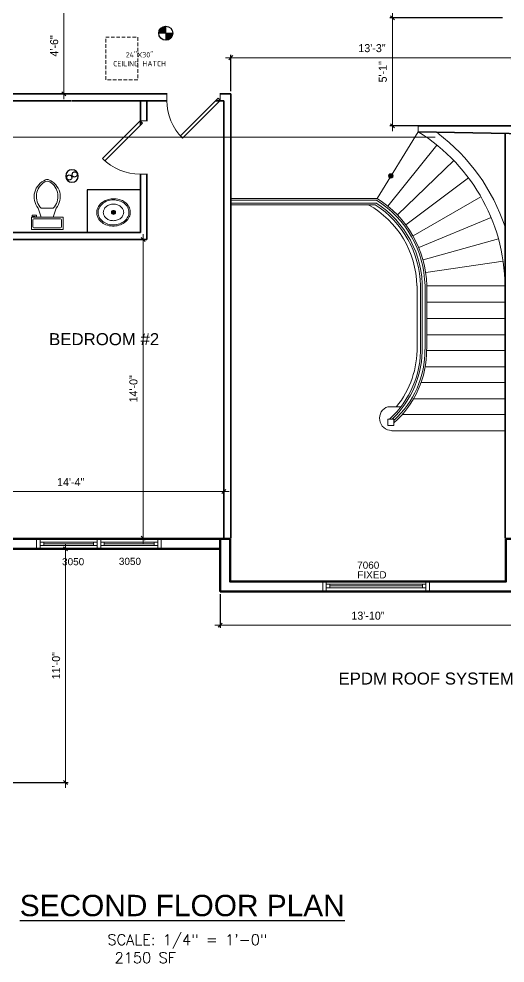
# Model space of a CAD drawing. Extents: x 4834 to 12794, y 1436 to 32221.
# Drawn here: x 7733 to 8006, y 1436 to 1967 of the extents above; entities that cross this region are included whole.
import ezdxf

# ---------------------------------------------------------------- set-up
doc = ezdxf.new("R2010")
doc.units = 0
doc.header["$LTSCALE"] = 8
doc.header["$MEASUREMENT"] = 0
doc.linetypes.add('Hidden (½x)', pattern=[0.1875, 0.125, -0.0625])
doc.layers.get('0').update_dxf_attribs({"lineweight": 9})
doc.layers.get('DefPoints').update_dxf_attribs({"color": 17})
for name, color, linetype in [('1-N-FRAMING-TXT', 4, 'Continuous'), ('A-WALLS.', 7, 'Continuous'), ('Electrical - New', 3, 'Continuous'), ('WALLELEV1-2', 7, 'Continuous')]:
    doc.layers.add(name, color=color, linetype=linetype)
for name, color, linetype, lineweight in [('A-stairs', 30, 'Continuous', 13), ('A-Wall-New', 1, 'Continuous', 50), ('A-Wall-Partition', 3, 'Continuous', 35), ('A-windoor', 2, 'Continuous', 13), ('Details', 2, 'Continuous', 15), ('DIM', 8, 'Continuous', 5), ('DIMENSION', 9, 'Continuous', 9), ('door', 43, 'Continuous', 13), ('hatch', 8, 'Continuous', 13), ('HATCH 2', 56, 'Continuous', 5), ('TEXT', 6, 'Continuous', 25)]:
    doc.layers.add(name, color=color, linetype=linetype, lineweight=lineweight)
doc.styles.add('ARCHITXT', font='ARCHITXT.SHX', dxfattribs={"height": 2})
doc.styles.add('DIM60', font='romans.shx', dxfattribs={"height": 6})
doc.styles.get("Standard").update_dxf_attribs({"font": 'stylu.ttf'})
doc.styles.add('TITLE', font='arial.ttf', dxfattribs={"height": 12})
doc.dimstyles.new('Forum 24', dxfattribs={"dimscale": 24, "dimtxt": 0.1875, "dimasz": 0.09375, "dimexe": 0.0625, "dimexo": 0.0625, "dimgap": 0.125, "dimtad": 1, "dimdec": 4, "dimrnd": 1, "dimzin": 7, "dimdsep": 46, "dimlunit": 4, "dimtxsty": 'Standard', "dimblk": 'OBLIQUE', "dimblk1": 'DIMTICK', "dimblk2": 'OBLIQUE', "dimcen": -0.0625, "dimdle": 0.125, "dimclrd": 256, "dimclre": 256, "dimclrt": 256, "dimadec": 0, "dimazin": 0, "dimtfac": 1, "dimtdec": 4, "dimtmove": 1, "dimatfit": 3, "dimfxl": 0.0625, "dimtvp": 1.2, "dimfrac": 2, "dimtolj": 1, "dimtzin": 7, "dimlwd": 13, "dimarcsym": 0})

# ---------------------------------------------------------------- blocks, each defined once
blk = doc.blocks.new('*U153')
for p, q in [((-18, 0), (14, 0)), ((-18, -3.75), (-18, -1.75)), ((-18, -1.75), (14, -1.75)), ((14, -3.75), (-18, -3.75)), ((-16, -1.75), (-16, -3.75)), ((12, -2.75), (-16, -2.75)), ((12, -1.75), (12, -3.75)), ((14, -1.75), (14, -3.75)), ((-18, -5.5), (14, -5.5))]:
    blk.add_line(p, q)
blk.add_lwpolyline([(-18, -5.5), (-20, -5.5), (-20, 0), (-18, 0)], close=True)
at = {"extrusion": (0, 0, -1)}
blk.add_lwpolyline([(-14, -5.5), (-16, -5.5), (-16, 0), (-14, 0)], close=True, dxfattribs=at)
blk = doc.blocks.new('_Oblique')
at = {"color": 0, "linetype": 'ByBlock', "lineweight": -2}
blk.add_line((-0.5, -0.5), (0.5, 0.5), dxfattribs=at)
blk = doc.blocks.new('*D449')
at = {"layer": 'DefPoints', "color": 0, "transparency": 16777216}
for p in [(7846.41, 1645.17), (8012.41, 1645.17), (7846.41, 1626.14)]:
    blk.add_point(p, dxfattribs=at)
at = {"layer": 'DIMENSION', "lineweight": -2, "transparency": 16777216}
for p, q in [((7846.41, 1643.67), (7846.41, 1624.64)), ((8012.41, 1643.67), (8012.41, 1624.64))]:
    blk.add_line(p, q, dxfattribs=at)
at = {"layer": 'DIMENSION', "lineweight": 13, "transparency": 16777216}
blk.add_line((8015.41, 1626.14), (7843.41, 1626.14), dxfattribs=at)
at = {"layer": 'DIMENSION', "lineweight": 13, "transparency": 16777216, "xscale": 2.25, "yscale": 2.25, "zscale": 2.25}
for p, rotation in [((7846.41, 1626.14), 180.0005007313226), ((8012.41, 1626.14), 0.00050073132264572)]:
    blk.add_blockref('_Oblique', p, dxfattribs=dict(at, rotation=rotation))
at = {"layer": 'DIMENSION', "transparency": 16777216, "insert": (7929.41, 1631.49), "char_height": 4.5, "attachment_point": 5, "rotation": 0.0005}
blk.add_mtext('\\A1;13\'-10"', dxfattribs=at)
blk = doc.blocks.new('DIMTICK')
for p, q in [((-1, 0), (1, 0)), ((0, 1), (0, -1))]:
    blk.add_line(p, q)
at = {"const_width": 0.141}
blk.add_lwpolyline([(0.71, 0.71), (-0.71, -0.71)], dxfattribs=at)
blk = doc.blocks.new('Toilet - top')
for p, q in [((9.5, -6), (9.5, -2)), ((-10, -8.5), (-8, -8.5)), ((-10, -9.5), (-10, -8.5)), ((-7, -9.5), (-10, -9.5)), ((-8, -8.5), (-8, -8)), ((-7, -8), (-7, -9.5)), ((-4, -8), (-6, -14)), ((4, -8), (6, -14)), ((4, -14), (-4, -14))]:
    blk.add_line(p, q)
blk.add_lwpolyline([(10.5, -8), (10.5, 0), (-10.5, 0), (-10.5, -8)], close=True)
for points in [[(-9.5, -2), (-9.5, -6)], [(8.5, -1), (-8.5, -1)], [(-8.5, -7), (8.5, -7)]]:
    blk.add_lwpolyline(points)
for centre, radius, start, end in [((-8.62, -1.88), 0.884, 81.8699, 188.1301), ((-8.62, -6.12), 0.884, 171.8699, 278.1301), ((8.62, -1.88), 0.884, 351.8699, 98.1301), ((8.62, -6.12), 0.884, 261.8699, 8.1301), ((3.52, -21.58), 12.17, 141.46911, 247.97143), ((4.2, -21.82), 11.33, 136.36773, 238.94682), ((-3.52, -21.58), 12.17, 292.02843, 38.53071), ((-4.2, -21.82), 11.33, 301.05301, 43.63209), ((0, -27.88), 4, 245.73182, 294.26817), ((0, -29), 4, 254.86053, 285.13947)]:
    blk.add_arc(centre, radius, start, end)
blk = doc.blocks.new('Sink - Oval top')
for p, q in [((-1, 0), (1, 0)), ((0, 1), (0, -1))]:
    blk.add_line(p, q)
at = {"linetype": 'Continuous'}
for points in [[(-12.23, 0.39, 0.117634), (-11.46, -3.36, 0.104469), (-8.88, -6.8, 0.090016), (-5.08, -9.07, 0.08192), (-0.32, -10.02, 0.08192), (4.49, -9.38, 0.090016), (8.42, -7.36, 0.104469), (11.22, -4.09, 0.117634), (12.23, -0.39, 0.117634), (11.46, 3.36, 0.104469), (8.88, 6.8, 0.090016), (5.08, 9.07, 0.08192), (0.32, 10.02, 0.08192), (-4.49, 9.38, 0.090016), (-8.42, 7.36, 0.104469), (-11.22, 4.09, 0.117634)], [(-11.29, 0.16, 0.118622), (-10.52, -3.25, 0.104678), (-8.07, -6.36, 0.089562), (-4.54, -8.37, 0.081185), (-0.13, -9.15, 0.081185), (4.3, -8.49, 0.089562), (7.89, -6.58, 0.104678), (10.42, -3.55, 0.118622), (11.29, -0.16, 0.118622), (10.52, 3.25, 0.104678), (8.07, 6.36, 0.089562), (4.54, 8.37, 0.081185), (0.13, 9.15, 0.081185), (-4.3, 8.49, 0.089562), (-7.89, 6.58, 0.104678), (-10.42, 3.55, 0.118622)], [(-7.42, 0.08, 0.118283), (-6.91, -2.17, 0.104607), (-5.29, -4.21, 0.089718), (-2.97, -5.53, 0.081436), (-0.07, -6.04, 0.081436), (2.84, -5.59, 0.089718), (5.2, -4.33, 0.104607), (6.86, -2.32, 0.118283), (7.42, -0.08, 0.118283), (6.91, 2.17, 0.104607), (5.29, 4.21, 0.089718), (2.97, 5.53, 0.081436), (0.07, 6.04, 0.081436), (-2.84, 5.59, 0.089718), (-5.2, 4.33, 0.104607), (-6.86, 2.32, 0.118283)]]:
    blk.add_lwpolyline(points, format="xyb", close=True, dxfattribs=at)
for radius in [1.5, 1]:
    blk.add_circle((0, 0), radius)
blk = doc.blocks.new('*U183')
for p, q in [((-42, 0), (14, 0)), ((-42, -3.75), (-42, -1.75)), ((-42, -1.75), (14, -1.75)), ((14, -3.75), (-42, -3.75)), ((-40, -1.75), (-40, -3.75)), ((12, -2.75), (-40, -2.75)), ((12, -1.75), (12, -3.75)), ((14, -1.75), (14, -3.75)), ((-42, -5.5), (14, -5.5))]:
    blk.add_line(p, q)
blk.add_lwpolyline([(-42, -5.5), (-44, -5.5), (-44, 0), (-42, 0)], close=True)
at = {"extrusion": (0, 0, -1)}
blk.add_lwpolyline([(-14, -5.5), (-16, -5.5), (-16, 0), (-14, 0)], close=True, dxfattribs=at)
blk = doc.blocks.new('*D464')
at = {"layer": 'DefPoints', "color": 0, "transparency": 16777216}
for p in [(7714.41, 1669.17), (7759.56, 1669.17), (7714.41, 1537.66)]:
    blk.add_point(p, dxfattribs=at)
at = {"layer": 'DIMENSION', "lineweight": 13, "transparency": 16777216}
blk.add_line((7759.56, 1534.66), (7759.56, 1672.17), dxfattribs=at)
at = {"layer": 'DIMENSION', "lineweight": -2, "transparency": 16777216}
for p, q in [((7715.91, 1669.17), (7761.06, 1669.17)), ((7715.91, 1537.66), (7761.06, 1537.66))]:
    blk.add_line(p, q, dxfattribs=at)
at = {"layer": 'DIMENSION', "lineweight": 13, "transparency": 16777216, "xscale": 2.25, "yscale": 2.25, "zscale": 2.25}
for p, rotation in [((7759.56, 1669.17), 89.999778509334), ((7759.56, 1537.66), 269.999778509334)]:
    blk.add_blockref('_Oblique', p, dxfattribs=dict(at, rotation=rotation))
at = {"layer": 'DIMENSION', "transparency": 16777216, "insert": (7754.23, 1603.41), "char_height": 4.5, "attachment_point": 5, "rotation": 89.9998}
blk.add_mtext('\\A1;11\'-0"', dxfattribs=at)
blk = doc.blocks.new('*U537')
for p, q in [((0, 0), (0, -4)), ((-30, 0), (-30, -4))]:
    blk.add_line(p, q)
blk.add_lwpolyline([(0, 0), (-21.21, 21.21), (-22.45, 19.98), (-1.24, -1.24)], close=True)
blk.add_arc((0, 0), 30, 135, 180)
blk = doc.blocks.new('*D495')
at = {"layer": 'DefPoints', "color": 0, "transparency": 16777216}
for p in [(7777.21, 1978.67), (7758.52, 1924.92), (7777.21, 1924.92)]:
    blk.add_point(p, dxfattribs=at)
at = {"layer": 'DIM', "lineweight": 13, "transparency": 16777216}
blk.add_line((7758.52, 1981.67), (7758.52, 1921.92), dxfattribs=at)
at = {"layer": 'DIM', "lineweight": -2, "transparency": 16777216}
for p, q in [((7775.71, 1978.67), (7757.02, 1978.67)), ((7775.71, 1924.92), (7757.02, 1924.92))]:
    blk.add_line(p, q, dxfattribs=at)
at = {"layer": 'DIM', "lineweight": 13, "transparency": 16777216, "xscale": 2.25, "yscale": 2.25, "zscale": 2.25}
for p, rotation in [((7758.52, 1978.67), 90), ((7758.52, 1924.92), 270)]:
    blk.add_blockref('_Oblique', p, dxfattribs=dict(at, rotation=rotation))
at = {"layer": 'DIM', "transparency": 16777216, "insert": (7753.17, 1951.79), "char_height": 4.5, "attachment_point": 5, "rotation": 90}
blk.add_mtext('\\A1;4\'-6"', dxfattribs=at)
blk = doc.blocks.new('*D496')
at = {"layer": 'DefPoints', "color": 0, "transparency": 16777216}
for p in [(7796.09, 1842.92), (7796.09, 1675.17), (7803.06, 1675.17)]:
    blk.add_point(p, dxfattribs=at)
at = {"layer": 'DIM', "lineweight": -2, "transparency": 16777216}
for p, q in [((7797.59, 1842.92), (7804.56, 1842.92)), ((7797.59, 1675.17), (7804.56, 1675.17))]:
    blk.add_line(p, q, dxfattribs=at)
at = {"layer": 'DIM', "lineweight": 13, "transparency": 16777216}
blk.add_line((7803.06, 1845.92), (7803.06, 1672.17), dxfattribs=at)
at = {"layer": 'DIM', "lineweight": 13, "transparency": 16777216, "xscale": 2.25, "yscale": 2.25, "zscale": 2.25}
for p, rotation in [((7803.06, 1842.92), 89.99869606319803), ((7803.06, 1675.17), 269.9986960631981)]:
    blk.add_blockref('_Oblique', p, dxfattribs=dict(at, rotation=rotation))
at = {"layer": 'DIM', "transparency": 16777216, "insert": (7797.69, 1759.04), "char_height": 4.5, "attachment_point": 5, "rotation": 89.9987}
blk.add_mtext('\\A1;14\'-0"', dxfattribs=at)
blk = doc.blocks.new('*D497')
at = {"layer": 'DefPoints', "color": 0, "transparency": 16777216}
for p in [(7848.41, 1826.83), (7676.41, 1749.97), (7676.41, 1701.26)]:
    blk.add_point(p, dxfattribs=at)
at = {"layer": 'DIM', "lineweight": -2, "transparency": 16777216}
for p, q in [((7848.41, 1825.33), (7848.41, 1699.76)), ((7676.41, 1748.47), (7676.41, 1699.76))]:
    blk.add_line(p, q, dxfattribs=at)
at = {"layer": 'DIM', "lineweight": 13, "transparency": 16777216}
blk.add_line((7851.41, 1701.26), (7673.41, 1701.26), dxfattribs=at)
at = {"layer": 'DIM', "lineweight": 13, "transparency": 16777216, "xscale": 2.25, "yscale": 2.25, "zscale": 2.25, "rotation": 180}
blk.add_blockref('_Oblique', (7676.41, 1701.26), dxfattribs=at)
at = {"layer": 'DIM', "lineweight": 13, "transparency": 16777216, "xscale": 2.25, "yscale": 2.25, "zscale": 2.25}
blk.add_blockref('_Oblique', (7848.41, 1701.26), dxfattribs=at)
at = {"layer": 'DIM', "transparency": 16777216, "insert": (7762.41, 1706.61), "char_height": 4.5, "attachment_point": 5}
blk.add_mtext('\\A1;14\'-4"', dxfattribs=at)
blk = doc.blocks.new('*D498')
at = {"layer": 'DefPoints', "color": 0, "transparency": 16777216}
for p in [(8010.91, 1945.19), (7852.41, 1924.92), (8010.91, 1889.61)]:
    blk.add_point(p, dxfattribs=at)
at = {"layer": 'DIM', "lineweight": 13, "transparency": 16777216}
blk.add_line((7849.41, 1945.19), (8013.91, 1945.19), dxfattribs=at)
at = {"layer": 'DIM', "lineweight": -2, "transparency": 16777216}
for p, q in [((7852.41, 1926.42), (7852.41, 1946.69)), ((8010.91, 1891.11), (8010.91, 1946.69))]:
    blk.add_line(p, q, dxfattribs=at)
at = {"layer": 'DIM', "lineweight": 13, "transparency": 16777216, "xscale": 2.25, "yscale": 2.25, "zscale": 2.25, "rotation": 180}
blk.add_blockref('_Oblique', (7852.41, 1945.19), dxfattribs=at)
at = {"layer": 'DIM', "lineweight": 13, "transparency": 16777216, "xscale": 2.25, "yscale": 2.25, "zscale": 2.25}
blk.add_blockref('_Oblique', (8010.91, 1945.19), dxfattribs=at)
at = {"layer": 'DIM', "transparency": 16777216, "insert": (7931.66, 1950.52), "char_height": 4.5, "attachment_point": 5}
blk.add_mtext('\\A1;13\'-3"', dxfattribs=at)
blk = doc.blocks.new('Exhaust Vent')
for p, q in [((-0.62, 4.19), (0.62, 4.78)), ((-0.06, 5.17), (0.21, 2.96))]:
    blk.add_line(p, q)
blk.add_circle((0, 4.5), 3.5)
for centre, start, end in [((-1.49, 5.34), 352.9351, 307.0649), ((1.49, 3.63), 207.6432, 127.0649)]:
    blk.add_arc(centre, 1.44, start, end)
blk = doc.blocks.new('*D535')
at = {"layer": 'DefPoints', "color": 0, "transparency": 16777216}
for p in [(8006.41, 1967.61), (7943.1, 1906.92), (8006.41, 1906.92)]:
    blk.add_point(p, dxfattribs=at)
at = {"layer": 'DIM', "lineweight": 13, "transparency": 16777216}
blk.add_line((7943.1, 1970.61), (7943.1, 1903.92), dxfattribs=at)
at = {"layer": 'DIM', "lineweight": -2, "transparency": 16777216}
for p, q in [((8004.91, 1967.61), (7941.6, 1967.61)), ((8004.91, 1906.92), (7941.6, 1906.92))]:
    blk.add_line(p, q, dxfattribs=at)
at = {"layer": 'DIM', "lineweight": 13, "transparency": 16777216, "xscale": 2.25, "yscale": 2.25, "zscale": 2.25}
for p, rotation in [((7943.1, 1967.61), 90), ((7943.1, 1906.92), 270)]:
    blk.add_blockref('_Oblique', p, dxfattribs=dict(at, rotation=rotation))
at = {"layer": 'DIM', "transparency": 16777216, "insert": (7937.75, 1937.26), "char_height": 4.5, "attachment_point": 5, "rotation": 90}
blk.add_mtext('\\A1;5\'-1"', dxfattribs=at)
blk = doc.blocks.new('*U538')
for p, q in [((0, 0), (0, -4)), ((30, 0), (30, -4))]:
    blk.add_line(p, q)
blk.add_lwpolyline([(0, 0), (21.21, 21.21), (22.45, 19.98), (1.24, -1.24)], close=True)
blk.add_arc((0, 0), 30, 0, 45)

msp = doc.modelspace()

# ---------------------------------------------------------------- hatches: boundary and pattern name
at = {"layer": 'HATCH 2'}
h = msp.add_hatch(dxfattribs=at)
h.set_pattern_fill('ANSI31', color=256, scale=4, style=0)
h.set_pattern_definition([(135, (22919.12636, 20575.20303), (0.353553391, 0.353553391), [])])
h.paths.add_polyline_path([(7815.80952, 1962.87894, 0.414213562), (7811.86409, 1958.93351), (7815.80952, 1958.93351)])
h.paths.add_polyline_path([(7819.75495, 1958.93351), (7815.80952, 1958.93351), (7815.80952, 1954.98809, 0.414213562)])

# ---------------------------------------------------------------- linework, layer by layer
at = {"layer": '1-N-FRAMING-TXT'}
msp.add_lwpolyline([(7771.67558, 1846.91929), (7801.67558, 1846.91929), (7801.67558, 1870.91929), (7771.67558, 1870.91929)], close=True, dxfattribs=at)
at = {"layer": 'A-stairs'}
msp.add_line((7852.40575, 1866.03922), (7934.56585, 1866.03922), dxfattribs=at)
for points in [[(7957.68578, 1906.91929), (7957.68578, 1903.47929), (7934.48512, 1866.03929, -0.254102443), (7962.39245, 1817.12922)], [(7941.50578, 1741.96189, 0.216562593), (7958.96578, 1782.83922), (7958.96578, 1816.99922)]]:
    msp.add_lwpolyline(points, format="xyb", dxfattribs=at)
for points in [[(7940.48585, 1861.79922), (7968.16652, 1896.03856)], [(7977.60578, 1887.39929), (7945.92512, 1856.83929)], [(7950.64578, 1851.23916), (7985.84578, 1877.63916)], [(7852.40575, 1864.99922), (7881.68578, 1864.99922), (7934.24578, 1864.99922)], [(7933.84578, 1863.47929), (7852.40575, 1863.47929)], [(7992.88578, 1866.91922), (7954.72578, 1845.07922)], [(7933.52578, 1862.51922), (7852.40575, 1862.51922)], [(7957.92578, 1838.51922), (7998.56578, 1855.39789)], [(8002.72578, 1843.31922), (7960.32578, 1831.55922)], [(7961.84578, 1824.35922), (8005.36578, 1830.75922)], [(7956.96578, 1782.83922), (7956.96578, 1816.99922)], [(7961.44578, 1781.15856), (7961.44578, 1816.99922)], [(7962.40572, 1781.23922), (7962.40572, 1816.99922), (8006.40572, 1816.99922)], [(7959.92578, 1814.51922), (7959.92578, 1782.67922)], [(7962.40572, 1807.79922), (8006.40572, 1807.79922)], [(7962.40572, 1798.51922), (8006.40572, 1798.51922)], [(7962.40572, 1789.47922), (8006.40572, 1789.47922)], [(7962.40572, 1780.51922), (8006.40572, 1780.51922)], [(7961.68578, 1771.47922), (8006.40578, 1771.47922)], [(7959.36578, 1762.51922), (8006.40645, 1762.51922)], [(7955.20578, 1753.47922), (8006.40645, 1753.47922)], [(7940.56585, 1748.99922), (7947.92585, 1748.99922)], [(7948.64578, 1744.51922), (8006.40645, 1744.51922)], [(7942.72578, 1735.47922), (8006.40645, 1735.47922)]]:
    msp.add_lwpolyline(points, dxfattribs=at)
for points in [[(7941.12578, 1879.31916), (7942.24578, 1878.75849), (7940.96578, 1878.67916)], [(7941.60578, 1879.79922), (7942.24578, 1878.75856), (7941.12578, 1879.31922)], [(7942.24578, 1879.95922), (7941.60578, 1879.79922), (7942.24578, 1878.75856)], [(7942.24578, 1878.75856), (7942.88578, 1879.79922), (7942.24578, 1879.95922)], [(7943.28578, 1879.31922), (7942.24578, 1878.75856), (7942.88578, 1879.79922)], [(7943.52578, 1878.67922), (7942.24578, 1878.67922), (7943.28578, 1879.31922)], [(7942.24578, 1878.67922), (7943.28578, 1879.31922), (7942.24578, 1878.75856)], [(7942.24578, 1878.75849), (7940.96578, 1878.67916), (7942.16578, 1878.67916)], [(7940.96578, 1878.67916), (7942.16578, 1878.67916), (7941.12578, 1878.03849)], [(7942.16578, 1878.67916), (7941.12578, 1878.03849), (7942.24578, 1878.67916)], [(7941.12578, 1878.03849), (7942.24578, 1878.67916), (7941.60578, 1877.63849)], [(7942.24578, 1878.67916), (7941.60578, 1877.63849), (7942.24578, 1877.47849)], [(7942.24578, 1877.47929), (7942.88578, 1877.63929), (7942.24578, 1878.67996)], [(7942.88578, 1877.63929), (7942.24578, 1878.67996), (7943.28578, 1878.03929)], [(7942.24578, 1878.67996), (7943.28578, 1878.03929), (7943.52578, 1878.67996)], [(7944.00578, 1738.43856), (7940.56578, 1738.43856), (7940.56578, 1741.95922), (7944.00578, 1741.95922)]]:
    msp.add_lwpolyline(points, close=True, dxfattribs=at)
for centre, radius, start, end in [((7903.40773, 1815.91985), 102.9995, 358.6596538, 58.2332871), ((7903.40518, 1815.91629), 108.52033, 18.3751079, 53.0744687), ((7903.40827, 1815.91968), 56.51978, 358.6538596, 57.4910333), ((7903.40848, 1815.92025), 58.03616, 1.1745448, 57.9221783), ((7903.40066, 1815.91782), 53.48307, 1.1771502, 60.6703805), ((7903.40461, 1815.91925), 55.47951, 1.1753101, 57.1842737), ((7905.24721, 1781.59982), 54.68207, 313.5837187, 1.1750865), ((7908.60235, 1780.48008), 53.72048, 311.1220611, 0.7855198), ((7908.6011, 1780.48052), 52.7617, 312.0783011, 0.7898972), ((7905.24745, 1781.59918), 51.72026, 320.9486473, 1.3295266), ((7942.84534, 1742.48014), 6.91911, 109.5285185, 268.3760671)]:
    msp.add_arc(centre, radius, start, end, dxfattribs=at)
for points in [[(7941.12578, 1879.31916), (7942.24578, 1878.75849), (7940.96578, 1878.67916)], [(7941.60578, 1879.79922), (7942.24578, 1878.75856), (7941.12578, 1879.31922)], [(7942.24578, 1879.95922), (7941.60578, 1879.79922), (7942.24578, 1878.75856)], [(7942.24578, 1878.75856), (7942.88578, 1879.79922), (7942.24578, 1879.95922)], [(7943.28578, 1879.31922), (7942.24578, 1878.75856), (7942.88578, 1879.79922)], [(7943.52578, 1878.67922), (7942.24578, 1878.67922), (7943.28578, 1879.31922)], [(7942.24578, 1878.67922), (7943.28578, 1879.31922), (7942.24578, 1878.75856)], [(7942.24578, 1878.75849), (7940.96578, 1878.67916), (7942.16578, 1878.67916)], [(7940.96578, 1878.67916), (7942.16578, 1878.67916), (7941.12578, 1878.03849)], [(7942.16578, 1878.67916), (7941.12578, 1878.03849), (7942.24578, 1878.67916)], [(7941.12578, 1878.03849), (7942.24578, 1878.67916), (7941.60578, 1877.63849)], [(7942.24578, 1878.67916), (7941.60578, 1877.63849), (7942.24578, 1877.47849)], [(7942.24578, 1877.47929), (7942.88578, 1877.63929), (7942.24578, 1878.67996)], [(7942.88578, 1877.63929), (7942.24578, 1878.67996), (7943.28578, 1878.03929)], [(7942.24578, 1878.67996), (7943.28578, 1878.03929), (7943.52578, 1878.67996)]]:
    msp.add_solid(points, dxfattribs=at)
at = {"layer": 'A-Wall-New', "lineweight": 70}
msp.add_line((7846.40814, 1645.16934), (7846.40784, 1675.17292), dxfattribs=at)
for points in [[(8194.40581, 2143.66014), (8011.90572, 2143.66014), (8011.90572, 2233.16014), (7771.37708, 2233.16014), (7771.37708, 2143.66014), (7650.7414, 2143.66014), (7584.87708, 2143.66014), (7438.40581, 2143.66014), (7438.40581, 1537.66014), (7714.40581, 1537.66014), (7714.40623, 1669.16934), (7846.40566, 1669.16897), (7846.4059, 1645.16934), (8012.40572, 1645.16548), (8012.40627, 1669.16934), (8194.40581, 1669.16934)], [(8188.90581, 2138.16014), (8006.40572, 2138.16014), (8006.40572, 2227.66014), (7776.87708, 2227.66014), (7776.87708, 2138.16014), (7650.7414, 2138.16014), (7584.87708, 2138.16014), (7443.90581, 2138.16014), (7443.90581, 1543.16014), (7708.90582, 1543.16014), (7708.90625, 1674.66936), (7851.9056, 1674.66896), (7851.90584, 1650.66921), (8006.90584, 1650.66561), (8006.9064, 1674.66934), (8188.90581, 1674.66934)]]:
    msp.add_lwpolyline(points, close=True, dxfattribs=at)
msp.add_lwpolyline([(7714.40805, 1669.16934), (7760.04152, 1669.1692)], dxfattribs=at)
at = {"layer": 'A-Wall-Partition'}
for p, q in [((7816.45871, 1924.91929), (7691.84872, 1924.91929)), ((7852.40784, 1924.91929), (7846.45871, 1924.91929)), ((7852.40784, 1675.17313), (7852.40784, 1924.91929)), ((7762.6785, 1920.91929), (7689.06977, 1920.91929)), ((7816.45976, 1920.91929), (7763.05821, 1920.91929)), ((7801.67558, 1907.40622), (7801.67558, 1920.91929)), ((7805.17558, 1909.70022), (7805.17558, 1920.91929)), ((7845.06084, 1920.91929), (7843.73226, 1920.91929)), ((7848.40784, 1920.91929), (7843.98384, 1920.91929)), ((7848.40784, 1675.17313), (7848.40784, 1920.91929)), ((8016.05163, 1906.91929), (7957.68578, 1906.91929)), ((7957.68578, 1903.47929), (8018.98566, 1902.46014)), ((8006.40796, 1836.78302), (8006.40796, 1902.66925)), ((7801.67558, 1846.91929), (7801.67558, 1879.70022)), ((7805.17558, 1842.91929), (7805.17558, 1879.70022)), ((7694.27792, 1842.91929), (7805.17558, 1842.91929)), ((7697.77792, 1846.91929), (7801.67558, 1846.91929))]:
    msp.add_line(p, q, dxfattribs=at)
msp.add_lwpolyline([(8006.40796, 1675.17068), (8006.40796, 1857.29868)], dxfattribs=at)
at = {"layer": 'Details', "linetype": 'Hidden (½x)', "ltscale": 2}
msp.add_lwpolyline([(7782.10818, 1956.74117), (7800.10818, 1956.74117), (7800.10818, 1932.74117), (7782.10818, 1932.74117)], close=True, dxfattribs=at)
at = {"layer": 'DIM'}
msp.add_line((7967.16265, 1900.41474), (7544.62134, 1900.41474), dxfattribs=at)
at = {"layer": 'TEXT'}
for q in [(7811.86409, 1958.93351), (7815.80952, 1962.87894), (7815.80952, 1954.98809), (7819.75495, 1958.93351)]:
    msp.add_line((7815.80952, 1958.93351), q, dxfattribs=at)
msp.add_circle((7815.80952, 1958.93351), 3.94543, dxfattribs=at)

# ---------------------------------------------------------------- block references
at = {"layer": 'A-windoor', "lineweight": 25, "rotation": 180}
for name, p in [('*U153', (7759.30933, 1669.16934)), ('*U153', (7793.30933, 1669.16934)), ('*U183', (7919.96621, 1645.47035))]:
    msp.add_blockref(name, p, dxfattribs=at)
at = {"layer": 'door', "lineweight": 20, "xscale": -1}
for name, p, rotation in [('*U537', (7846.45871, 1921.17086), 180), ('*U538', (7801.4947, 1909.70022), 90.00000000000536)]:
    msp.add_blockref(name, p, dxfattribs=dict(at, rotation=rotation))
at = {"layer": 'Electrical - New', "xscale": -1, "rotation": 180}
msp.add_blockref('Exhaust Vent', (7763.13554, 1883.16531), dxfattribs=at)
at = {"layer": 'hatch'}
for name, p, xscale, yscale, zscale, rotation in [('Toilet - top', (7749.23358, 1848.66351), -0.8484843624469084, 0.8484843624469084, 0.8484843624469084, 180), ('Sink - Oval top', (7786.46771, 1858.21052), -0.7698269942324512, 0.7698269942324512, 0.7698269942324512, 0.3289698487169267)]:
    msp.add_blockref(name, p, dxfattribs=dict(at, xscale=xscale, yscale=yscale, zscale=zscale, rotation=rotation))

# ---------------------------------------------------------------- texts
at = {"layer": 'A-WALLS.', "color": 7, "linetype": 'Continuous', "lineweight": 25, "style": 'DIM60'}
for s, p in [('SCALE: 1/4" = 1\'-0" ', (7783.05241, 1446.37879)), ('2150 SF', (7787.09603, 1436.21262))]:
    msp.add_text(s, height=6, dxfattribs=at).set_placement(p)
at = {"layer": 'TEXT', "insert": (7801.13053, 1948.32199), "char_height": 3, "width": 72.8976643, "attachment_point": 2, "style": 'ARCHITXT'}
msp.add_mtext('\\A1;24"X30"\\PCEILING HATCH', dxfattribs=at)
at = {"layer": 'TEXT'}
for s, insert, char_height, width, attachment_point in [('{\\fArial|b0|i0|c0|p34;\\H1.5x;BEDROOM #2}', (7781.20855, 1786.90644), 4.5, 121.9107981, 5), ('{\\fArial|b0|i0|c0|p34;3050}', (7757.58972, 1663.86973), 3.9999982, 7.105427357601002e-14, 1), ('{\\fArial|b0|i0|c0|p34;3050}', (7789.48881, 1664.06046), 3.9999982, 7.105427357601002e-14, 1), ('{\\fArial|b0|i0|c0|p34;7060}', (7923.33249, 1661.91849), 3.9999982, 7.105427357601002e-14, 1), ('{\\fArial|b0|i0|c0|p34;FIXED}', (7923.40218, 1656.49802), 3.9999982, 7.105427357601002e-14, 1), ('{\\fArial|b0|i0|c0|p34;\\H1.5x;EPDM ROOF SYSTEM}', (7962.07258, 1596.13634), 4.5, 121.9107981, 5)]:
    msp.add_mtext(s, dxfattribs=dict(at, insert=insert, char_height=char_height, width=width, attachment_point=attachment_point))
at = {"layer": 'WALLELEV1-2', "color": 4, "insert": (7825.07435, 1474.59662), "char_height": 12, "width": 235.4081515, "attachment_point": 2, "style": 'TITLE'}
msp.add_mtext('\\A1;{\\LSECOND FLOOR PLAN}', dxfattribs=at)

# ---------------------------------------------------------------- dimensions: what is measured, and where the dimension line sits
at = {"layer": 'DIM'}
for base, p1, p2, picture, middle in [((7758.51699, 1924.91929), (7777.2083, 1978.66529), (7777.2083, 1924.91929), '*D495', (7753.16651, 1951.79229)), ((7943.10016, 1906.91929), (8006.40796, 1967.6105), (8006.40796, 1906.91929), '*D535', (7937.75297, 1937.26489))]:
    dim = msp.add_linear_dim(base=base, p1=p1, p2=p2, angle=90, dimstyle='Forum 24', dxfattribs=at)
    dim.commit()
    dim.dimension.update_dxf_attribs({"geometry": picture, "text_midpoint": middle})
for base, p1, p2, picture, middle in [((8010.90796, 1945.1918), (7852.40784, 1924.91929), (8010.90796, 1889.60519), '*D498', (7931.6579, 1950.52251)), ((7676.40805, 1701.26332), (7848.40784, 1826.83116), (7676.40805, 1749.96914), '*D497', (7762.40794, 1706.6138))]:
    dim = msp.add_linear_dim(base=base, p1=p1, p2=p2, dimstyle='Forum 24', dxfattribs=at)
    dim.commit()
    dim.dimension.update_dxf_attribs({"geometry": picture, "text_midpoint": middle})
dim = msp.add_aligned_dim(p1=(7796.09108, 1842.91929), p2=(7796.08726, 1675.17022), distance=6.96901, dimstyle='Forum 24', dxfattribs=at)
dim.commit()
dim.dimension.update_dxf_attribs({"geometry": '*D496', "text_midpoint": (7797.69124, 1759.04472)})
at = {"layer": 'DIMENSION'}
for p1, p2, distance, picture, middle in [((7714.40805, 1537.66014), (7714.40856, 1669.16934), -45.15159, '*D464', (7754.22918, 1603.41459)), ((8012.40796, 1645.16934), (7846.40814, 1645.16789), 19.02776, '*D449', (7929.40817, 1631.48804))]:
    dim = msp.add_aligned_dim(p1=p1, p2=p2, distance=distance, dimstyle='Forum 24', dxfattribs=at)
    dim.commit()
    dim.dimension.update_dxf_attribs({"geometry": picture, "text_midpoint": middle})

doc.saveas('drawing.dxf')
